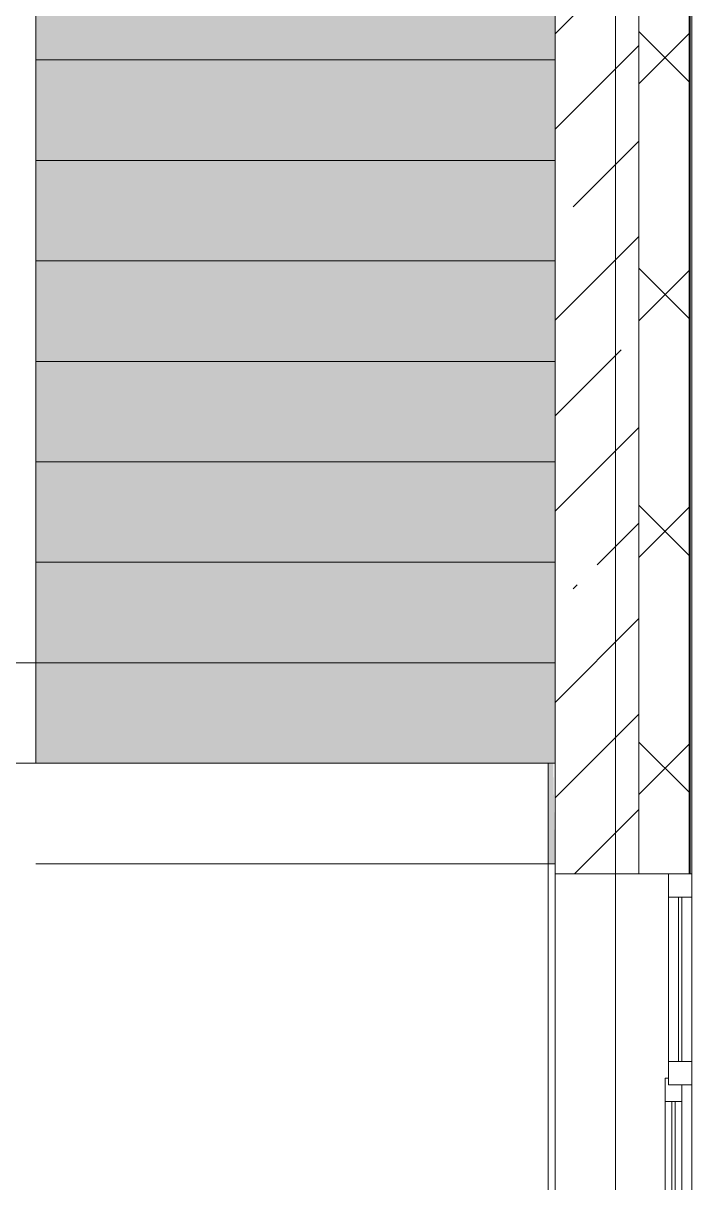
# Model space of a CAD drawing. Header units: millimetres. Extents: x 63482 to 319368, y -8553 to 29000.
# Drawn here: x 258031 to 260027, y 12198 to 15660 of the extents above; entities that cross this region are included whole.
import ezdxf

# ---------------------------------------------------------------- set-up
doc = ezdxf.new("R2010")
doc.units = ezdxf.units.MM
doc.layers.add('A-FLOR-2', color=7, linetype='Continuous', lineweight=5, true_color=0xaaaaaa)
for name, color, linetype, lineweight in [('A-GLAZ-2', 7, 'Continuous', 5), ('A-WALL', 7, 'Continuous', 9), ('A-WALL-4', 7, 'Continuous', 5), ('I-WALL-2', 7, 'Continuous', 5), ('S-STRS-4', 7, 'Continuous', 5), ('Оси', 7, 'Continuous', 9)]:
    doc.layers.add(name, color=color, linetype=linetype, lineweight=lineweight)
doc.layers.add('S-STRS-3', color=7, linetype='Continuous', lineweight=15, true_color=0xd7cdc4, transparency=1)

# ---------------------------------------------------------------- blocks, each defined once
blk = doc.blocks.new('120_Окно_СКБ_2Ст_Фрамуга сверху - 120_Окно_СКБ_2Ст_2300х2500_h_ ДОО 2-24160916-Общий план 3 этажа с размещением фрагментов 3_1-3_8')
at = {"layer": 'A-GLAZ-2'}
for p, q in [((-1150, 13), (-1150, 83)), ((-1150, 83), (-1080, 83)), ((1150, 83), (-1150, 83)), ((-1080, 83), (-1080, 13)), ((-1080, 83), (1080, 83)), ((-590, 13), (-590, 83)), ((-590, 83), (-520, 83)), ((-520, 83), (-520, 13)), ((1080, 13), (1080, 83)), ((1080, 83), (1150, 83)), ((1150, 83), (1150, 13)), ((-590, 53), (-1080, 53)), ((-590, 43), (-1080, 43)), ((1080, 53), (-520, 53)), ((-520, 53), (-520, 13)), ((-470, 3), (-470, 53)), ((1030, 3), (1030, 53)), ((1080, 13), (1080, 53)), ((-1080, 13), (-1150, 13)), ((-1150, 13), (-540, 13)), ((-1080, 13), (-540, 13)), ((-520, 13), (-590, 13)), ((-520, 13), (-540, 13)), ((-540, 13), (-540, 3)), ((-540, 3), (1100, 3)), ((1100, 3), (-540, 3)), ((-470, 33), (1030, 33)), ((1030, 23), (-470, 23)), ((1150, 13), (1080, 13)), ((1100, 13), (1080, 13)), ((1100, 13), (1150, 13)), ((1100, 3), (1100, 13))]:
    blk.add_line(p, q, dxfattribs=at)

msp = doc.modelspace()

# ---------------------------------------------------------------- hatches: boundary and pattern name
at = {"layer": 'A-WALL-4'}
h = msp.add_hatch(dxfattribs=at)
h.set_pattern_fill('FP_52', color=256, style=0, pattern_type=2)
h.set_pattern_definition([(45, (134788.6, 0), (-353.5534, 353.5534), []), (135, (134788.6, 0), (-353.5534, -353.5534), [])])
h.paths.add_polyline_path([(259868.6, -250), (260018.6, -250), (260018.6, 7700), (259868.6, 7700), (259868.6, -100)])
h.paths.add_polyline_path([(260018.6, 8900), (260018.6, 10820), (259868.6, 10820), (259868.6, 8900)])
h.paths.add_polyline_path([(259868.6, 13120), (260018.6, 13120), (260018.6, 21400), (259868.6, 21400), (259868.6, 15112.7)])
at = {"layer": 'I-WALL-2'}
h = msp.add_hatch(dxfattribs=at)
h.set_pattern_fill('FP_48', color=256, style=0, pattern_type=2)
h.set_pattern_definition([(45, (134788.6, 0), (-285.1231, 285.1231), []), (45, (135073.7, 0), (-285.1231, 285.1231), [504.031, -100.806, 16.764, -84.042])])
h.paths.add_polyline_path([(259618.6, 10600), (259868.6, 10600), (259868.6, 10820), (259618.6, 10820)])
h.paths.add_polyline_path([(259868.6, 13120), (259868.6, 21400), (259618.6, 21400), (259618.6, 13120)])
at = {"layer": 'S-STRS-3'}
for points in [[(258068.6, 15550), (259618.6, 15550), (259618.6, 15850), (258068.6, 15850)], [(258068.6, 15250), (259618.6, 15250), (259618.6, 15550), (258068.6, 15550)], [(259618.6, 14950), (259618.6, 15250), (258068.6, 15250), (258068.6, 14950), (259236.2, 14950)], [(258068.6, 14650), (259618.6, 14650), (259618.6, 14950), (258068.6, 14950)], [(258068.6, 14350), (259618.6, 14350), (259618.6, 14650), (258068.6, 14650)], [(258068.6, 14050), (259618.6, 14050), (259618.6, 14350), (258068.6, 14350)], [(259118.6, 13750), (259618.6, 13750), (259618.6, 14050), (258068.6, 14050), (258068.6, 13750), (258333.8, 13750)], [(259618.6, 13450), (259618.6, 13750), (258068.6, 13750), (258068.6, 13450), (259597.6, 13450)], [(259618.6, 13150), (259612.9, 13450), (259597.6, 13450), (259597.6, 13150)]]:
    msp.add_hatch(color=256, dxfattribs=at).paths.add_polyline_path(points)

# ---------------------------------------------------------------- linework, layer by layer
at = {"layer": 'A-FLOR-2'}
for p, q in [((258068.6, 13750), (256218.6, 13750)), ((258068.6, 13450), (258068.6, 13750)), ((259597.6, 13450), (257768.6, 13450)), ((259597.6, 10600), (259597.6, 13450)), ((259618.6, 13150), (259597.6, 13150))]:
    msp.add_line(p, q, dxfattribs=at)
at = {"layer": 'A-WALL'}
for p, q in [((260018.6, 13120), (260018.6, 21550)), ((260021.6, 13120), (260021.6, 21553)), ((259868.6, 21400), (259868.6, 13120)), ((259868.6, 13120), (259868.6, 21400))]:
    msp.add_line(p, q, dxfattribs=at)
at = {"layer": 'A-WALL-4'}
for p, q in [((260026.6, -258), (260026.6, 21558)), ((259868.6, 13120), (260026.6, 13120))]:
    msp.add_line(p, q, dxfattribs=at)
at = {"layer": 'I-WALL-2'}
for p, q in [((259618.6, 18850), (259618.6, 10600)), ((259618.6, 13120), (259868.6, 13120))]:
    msp.add_line(p, q, dxfattribs=at)
at = {"layer": 'S-STRS-4'}
for p, q in [((258068.6, 15850), (258068.6, 15550)), ((258068.6, 15550), (258068.6, 15250)), ((259618.6, 15550), (258068.6, 15550)), ((259618.6, 15550), (258068.6, 15550)), ((258068.6, 15250), (258068.6, 14950)), ((259618.6, 15250), (258068.6, 15250)), ((259618.6, 15250), (258068.6, 15250)), ((258068.6, 14950), (258068.6, 14650)), ((259618.6, 14950), (258068.6, 14950)), ((259618.6, 14950), (258068.6, 14950)), ((258068.6, 14650), (258068.6, 14350)), ((259618.6, 14650), (258068.6, 14650)), ((259618.6, 14650), (258068.6, 14650)), ((258068.6, 14350), (258068.6, 14050)), ((259618.6, 14350), (258068.6, 14350)), ((259618.6, 14350), (258068.6, 14350)), ((258068.6, 14050), (258068.6, 13750)), ((259618.6, 14050), (258068.6, 14050)), ((259618.6, 14050), (258068.6, 14050)), ((259618.6, 13750), (258068.6, 13750)), ((259618.6, 13750), (258068.6, 13750)), ((259618.6, 13450), (259597.6, 13450)), ((259618.6, 13450), (259597.6, 13450)), ((259618.6, 13150), (258068.6, 13150))]:
    msp.add_line(p, q, dxfattribs=at)
at = {"layer": 'Оси'}
msp.add_line((259798.6, 10029.8), (259798.6, 21915.1), dxfattribs=at)

# ---------------------------------------------------------------- block references
at = {"layer": 'A-GLAZ-2', "rotation": 269.9999999999999}
msp.add_blockref('120_Окно_СКБ_2Ст_Фрамуга сверху - 120_Окно_СКБ_2Ст_2300х2500_h_ ДОО 2-24160916-Общий план 3 этажа с размещением фрагментов 3_1-3_8', (259943.6, 11970), dxfattribs=at)

doc.saveas('drawing.dxf')
